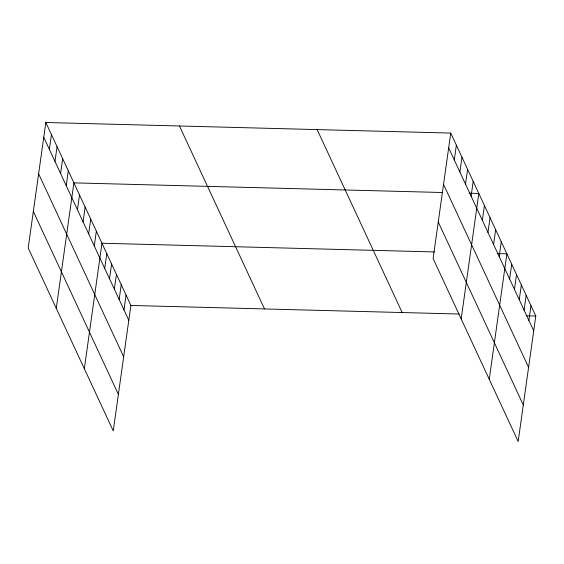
<?xml version="1.0" encoding="UTF-8"?>
<svg xmlns="http://www.w3.org/2000/svg" width="564" height="564" viewBox="0 0 564 564"><rect width="100%" height="100%" fill="white"/><g stroke="black" fill="none" stroke-linecap="round" stroke-linejoin="round"><path stroke-width="0.85" d="M45.832 122.494L28.2 247.963L113.251 430.91L130.883 305.448L45.832 122.494L450.749 133.09L535.8 316.037L518.168 441.506L433.117 258.552L450.749 133.09M49.364 149.361L51.444 134.57M54.983 161.438L57.063 146.647M60.595 173.515L62.675 158.717M66.207 185.584L68.286 170.793M56.266 308.339L73.898 182.87L442.606 192.514M77.437 209.737L79.51 194.94M83.049 221.814L85.129 207.016M88.661 233.884L90.741 219.093M94.273 245.96L96.352 231.169M84.332 368.708L101.964 243.239L434.47 251.939M104.707 268.401L106.786 253.61M109.529 278.771L111.602 263.973M114.344 289.135L116.424 274.344M119.166 299.505L121.246 284.707M123.981 309.869L126.061 295.078M454.288 159.957L456.361 145.16M459.9 172.027L461.979 157.236M465.511 184.104L467.591 169.313M471.123 196.18L473.203 181.382M461.183 318.928L478.815 193.459L469.333 193.212M482.354 220.327L484.434 205.536M487.966 232.403L490.046 217.612M493.578 244.48L495.657 229.682M499.189 256.549L501.269 241.759M489.249 379.304L506.881 253.835L497.399 253.588M509.623 278.997L511.703 264.199M514.446 289.36L516.525 274.569M519.261 299.731L521.34 284.933M524.083 310.094L526.163 295.303M528.898 320.465L530.978 305.667M130.883 305.448L459.075 314.028M526.318 315.791L535.8 316.037M448.669 147.881L533.72 330.828M443.537 184.4L528.588 367.354M438.249 222.033L523.3 404.98M317.13 129.593L402.174 312.541M179.458 125.991L264.509 308.938M43.752 137.285L128.803 320.239M38.62 173.811L123.671 356.758M33.332 211.437L118.384 394.391"/></g></svg>
